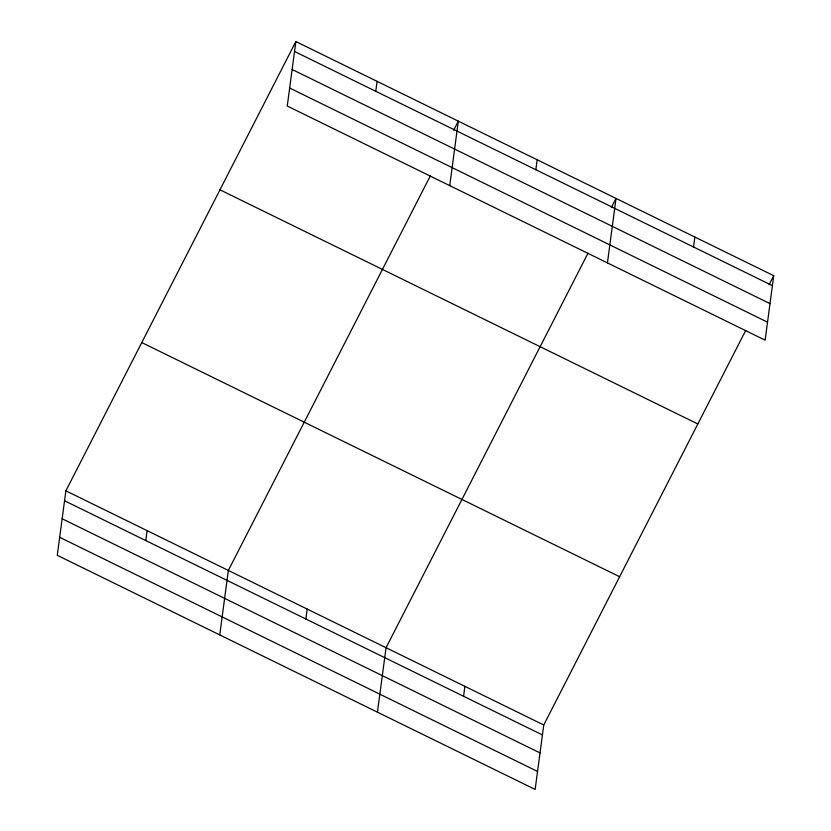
<?xml version="1.0" encoding="UTF-8"?>
<svg xmlns="http://www.w3.org/2000/svg" width="831" height="831" viewBox="0 0 831 831"><rect width="100%" height="100%" fill="white"/><g stroke="black" fill="none" stroke-linecap="round" stroke-linejoin="round"><path stroke-width="1.25" d="M295.857 41.55L287.256 106.015L765.122 340.17L773.734 275.695L295.857 41.55L65.878 490.83L57.266 555.305L535.143 789.45L543.744 724.985L745.708 330.447M145.789 540.566L147.108 530.645M219.748 634.915L228.348 570.45L430.313 175.902M375.768 91.285L377.097 81.355M305.87 619.012L307.2 609.081M377.451 712.177L386.051 647.713L588.005 253.175M449.727 185.625L458.328 121.16L453.664 130.28M463.573 696.274L464.893 686.354M535.86 169.721L537.179 159.791M607.43 262.897L616.031 198.432L611.356 207.553M693.553 246.994L694.882 237.064M769.059 284.825L773.734 275.695M294.527 51.48L772.404 285.625M292.128 69.472L770.005 303.627M289.655 88.013L767.532 322.168M219.966 189.811L697.832 423.966M141.769 342.569L619.635 576.724M65.878 490.83L543.744 724.985M64.548 500.761L542.425 734.916M62.148 518.762L540.015 752.907M59.676 537.304L537.543 771.448"/></g></svg>
